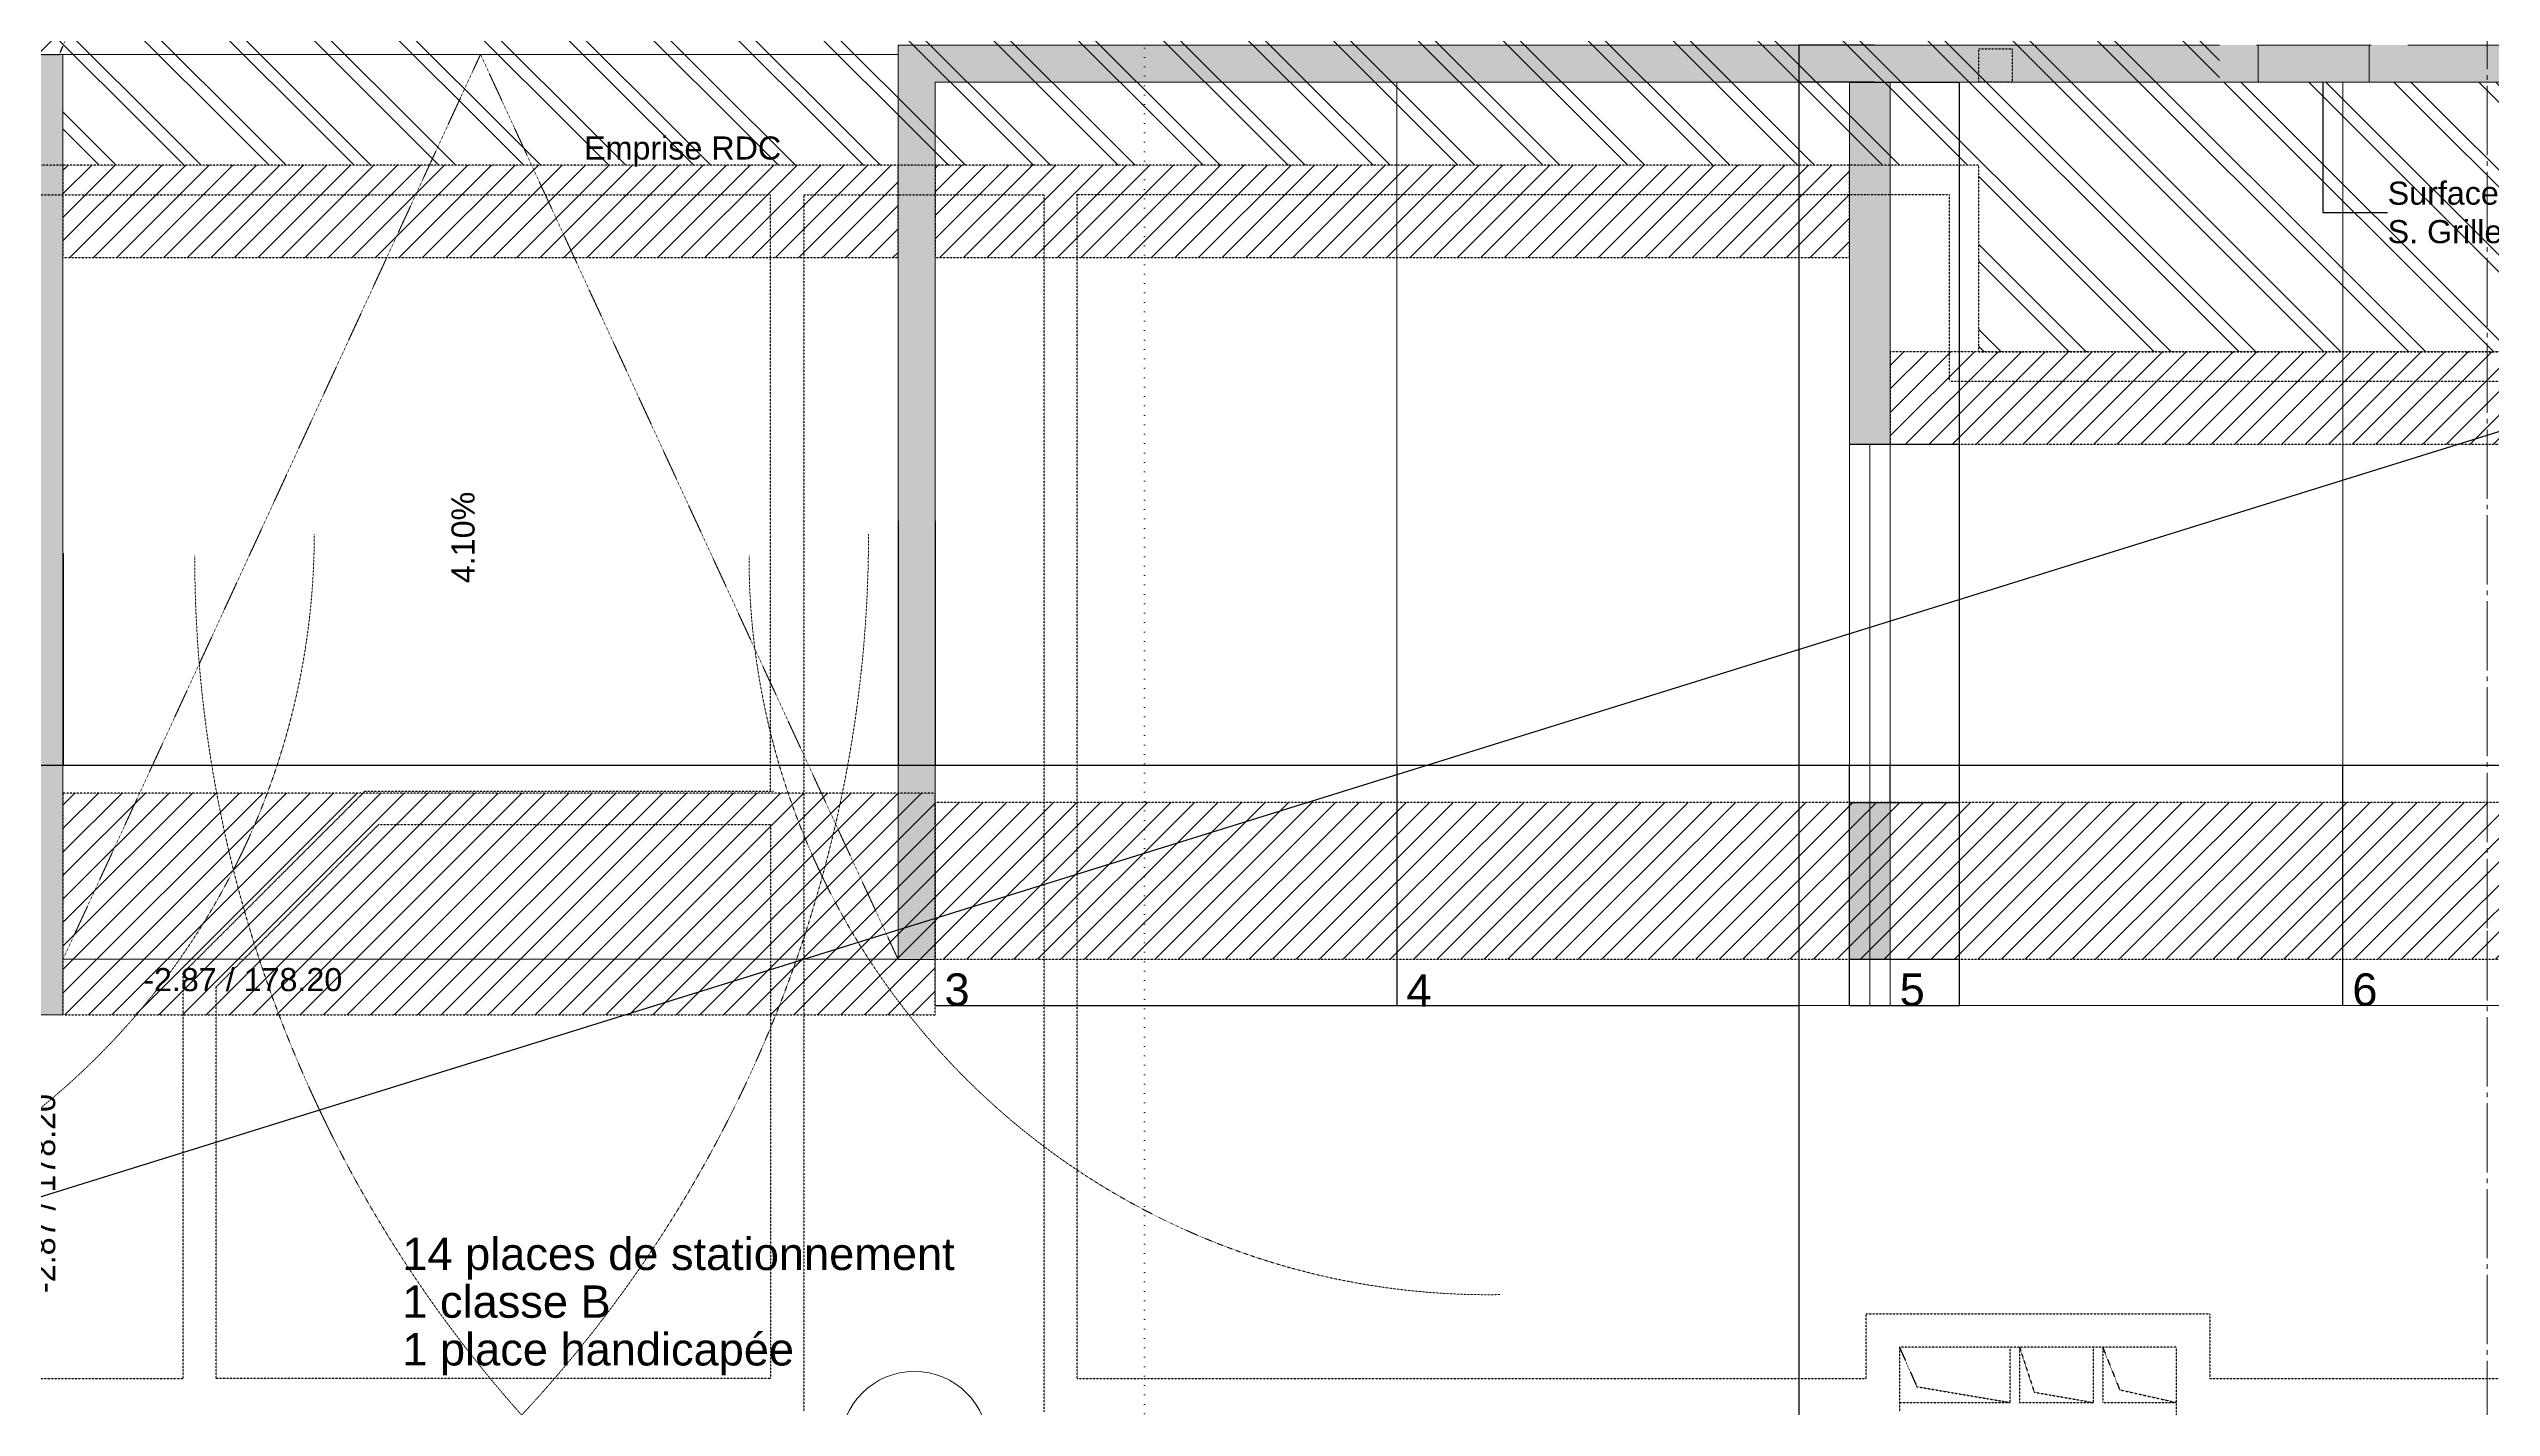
# Model space of a CAD drawing. Header units: centimetres. Extents: x -4990 to 114398, y -61489 to -12305.
# Drawn here: x 57278 to 58600, y -15117 to -14381 of the extents above; entities that cross this region are included whole.
import ezdxf

# ---------------------------------------------------------------- set-up
doc = ezdxf.new("R2010")
doc.units = ezdxf.units.CM
doc.header["$LTSCALE"] = 0.5
for name, pattern in [('Mixte 15', [0.93, 0.75, -0.065, 0.05, -0.065]), ('Pointillé 1', [0.09, 0.05, -0.04]), ('Pointillé 1_5', [0.125, 0.075, -0.05]), ('Pointillé 3', [0.25, 0.15, -0.1]), ('Points 2', [0.1, 0, -0.1])]:
    doc.linetypes.add(name, pattern=pattern)
doc.layers.get('0').update_dxf_attribs({"linetype": 'CONTINUOUS'})
doc.layers.get('DEFPOINTS').update_dxf_attribs({"linetype": 'CONTINUOUS'})
for name, color, linetype in [('01_poch_murs', 253, 'CONTINUOUS'), ('1  Fenetres', 7, 'CONTINUOUS'), ('1  Hachures', 7, 'CONTINUOUS'), ('1  Hachures_coupées', 7, 'CONTINUOUS'), ('1  MURS', 7, 'CONTINUOUS'), ('1 Poutres', 7, 'CONTINUOUS'), ('6 COMPL 2D', 7, 'CONTINUOUS'), ('6 Compl 2D 2 Détails', 7, 'CONTINUOUS'), ('6 Traits de Coupes', 7, 'CONTINUOUS'), ('8  TEXTES', 7, 'CONTINUOUS'), ('9  COTATIONS', 7, 'CONTINUOUS')]:
    doc.layers.add(name, color=color, linetype=linetype)
doc.styles.get("Standard").update_dxf_attribs({"font": 'arial.ttf'})
doc.styles.add('STYLE_GENERE_1', font='')
doc.styles.add('STYLE_GENERE_3', font='')
doc.styles.get('STYLE_GENERE_1').set_extended_font_data('Arial Occidental')
doc.styles.get('STYLE_GENERE_3').set_extended_font_data('Arial Occidental')
doc.dimstyles.new('STYLE_GENERE__2', dxfattribs={"dimtxt": 0.1, "dimasz": 0.095, "dimexe": 0.18, "dimexo": 0, "dimgap": 0.09, "dimtad": 1, "dimtih": 1, "dimtoh": 1, "dimdec": 0, "dimlfac": 100, "dimzin": 0, "dimdsep": 46, "dimtxsty": 'STYLE_GENERE_3', "dimblk": 'ARROWHEAD_7', "dimblk1": 'ARROWHEAD_7', "dimblk2": 'ARROWHEAD_7', "dimcen": 0.09, "dimclrd": 7, "dimclre": 7, "dimclrt": 256, "dimadec": 1, "dimazin": 0, "dimtfac": 1, "dimtdec": 4, "dimtmove": 0, "dimatfit": 3, "dimfxl": 1, "dimtolj": 1, "dimtzin": 0, "dimarcsym": 0})
doc.dimstyles.new('STYLE_GENERE__4', dxfattribs={"dimtxt": 0.1, "dimasz": 0.095, "dimexe": 0.18, "dimexo": 0, "dimgap": 0.09, "dimtad": 1, "dimdec": 0, "dimlfac": 100, "dimzin": 0, "dimdsep": 46, "dimtxsty": 'STYLE_GENERE_3', "dimblk": 'ARROWHEAD_7', "dimblk1": 'ARROWHEAD_7', "dimblk2": 'ARROWHEAD_7', "dimcen": 0.09, "dimclrd": 7, "dimclre": 7, "dimclrt": 256, "dimadec": 1, "dimazin": 0, "dimtfac": 1, "dimtdec": 4, "dimtmove": 0, "dimatfit": 3, "dimfxl": 1, "dimtolj": 1, "dimtzin": 0, "dimarcsym": 0})
doc.dimstyles.new('STYLE_GENERE__7', dxfattribs={"dimtxt": 0.18, "dimasz": 0.1368, "dimexe": 0.18, "dimexo": 0.0625, "dimgap": 0.09, "dimtad": 0, "dimtih": 1, "dimtoh": 1, "dimdec": 4, "dimzin": 0, "dimdsep": 46, "dimtxsty": 'Standard', "dimcen": 0.09, "dimadec": 0, "dimazin": 0, "dimtfac": 1, "dimtdec": 4, "dimtmove": 0, "dimatfit": 3, "dimldrblk": 'ARROWHEAD_5', "dimfxl": 1, "dimtolj": 1, "dimtzin": 0, "dimarcsym": 0})
pattern_1 = [(45, (56251.751, -16104.815), (-6.36396, 6.36396), [])]

# ---------------------------------------------------------------- blocks, each defined once
blk = doc.blocks.new('Mur_333_2', base_point=(14.86, 17.055))
at = {"layer": '1  Hachures_coupées', "linetype": 'Continuous', "lineweight": 0, "true_color": 0x8080c0}
blk.add_hatch(color=163, dxfattribs=at).paths.add_polyline_path([(14.86, 17.255), (14.86, 12.305), (15.06, 12.305), (15.06, 17.055)], flags=0)
at = {"layer": '1  MURS', "color": 5, "linetype": 'Continuous', "lineweight": 0}
for p, q in [((14.86, 17.255), (14.86, 12.305)), ((15.06, 12.305), (15.06, 17.055)), ((14.86, 12.305), (15.06, 12.305))]:
    blk.add_line(p, q, dxfattribs=at)
blk = doc.blocks.new('Mur_301_2', base_point=(20.23, 12.305))
at = {"layer": '1  Hachures_coupées', "linetype": 'Continuous', "lineweight": 0, "true_color": 0x8080c0}
blk.add_hatch(color=163, dxfattribs=at).paths.add_polyline_path([(20.23, 12.305), (20.23, 13.155), (20.01, 13.155), (20.01, 12.305)], flags=0)
at = {"layer": '1 Poutres', "color": 5, "linetype": 'Continuous', "lineweight": 0}
for p, q in [((20.23, 13.155), (20.01, 13.155)), ((20.01, 13.155), (20.01, 12.305)), ((20.23, 12.305), (20.23, 13.155)), ((20.01, 12.305), (20.23, 12.305))]:
    blk.add_line(p, q, dxfattribs=at)
blk = doc.blocks.new('Mur_255_2', base_point=(20.23, 15.095))
at = {"layer": '1  Hachures_coupées', "linetype": 'Continuous', "lineweight": 0, "true_color": 0x8080c0}
blk.add_hatch(color=163, dxfattribs=at).paths.add_polyline_path([(20.23, 15.095), (20.23, 17.055), (20.01, 17.055), (20.01, 15.095)], flags=0)
at = {"layer": '1  MURS', "color": 5, "linetype": 'Continuous', "lineweight": 0}
for p, q in [((20.01, 17.055), (20.01, 15.095)), ((20.23, 15.095), (20.23, 17.055)), ((20.01, 15.095), (20.23, 15.095))]:
    blk.add_line(p, q, dxfattribs=at)
blk = doc.blocks.new('Baie Fenêtre libre_2')
at = {"layer": '1  Hachures', "linetype": 'Continuous', "lineweight": 0}
blk.add_hatch(color=255, dxfattribs=at).paths.add_polyline_path([(0.3, 0), (0.3, 0.2), (-0.3, 0.2), (-0.3, 0)], flags=0)
at = {"layer": '1  Fenetres', "color": 5, "linetype": 'Continuous', "lineweight": 0}
for p, q in [((-0.3, 0), (-0.3, 0.2)), ((0.3, 0), (0.3, 0.2))]:
    blk.add_line(p, q, dxfattribs=at)
at = {"layer": '1  Fenetres', "color": 30, "linetype": 'Continuous', "lineweight": 0, "true_color": 0xff9224}
for p, q in [((-0.3, 0.2), (0.3, 0.2)), ((-0.3, 0), (0.3, 0))]:
    blk.add_line(p, q, dxfattribs=at)
blk = doc.blocks.new('Mur_187_2', base_point=(25.429, 17.055))
at = {"layer": '1  Hachures_coupées', "linetype": 'Continuous', "lineweight": 0, "true_color": 0x8080c0}
for points in [[(15.06, 17.055), (22.222, 17.055), (22.222, 17.255), (14.86, 17.255)], [(25.17, 17.255), (22.822, 17.255), (22.822, 17.055), (25.179, 17.055)], [(25.42, 17.255), (25.17, 17.255), (25.179, 17.055)]]:
    blk.add_hatch(color=163, dxfattribs=at).paths.add_polyline_path(points, flags=0)
at = {"layer": '1  MURS', "color": 5, "linetype": 'Continuous', "lineweight": 0}
for p, q in [((22.012, 17.255), (14.86, 17.255)), ((22.222, 17.255), (22.212, 17.255)), ((22.832, 17.255), (22.822, 17.255)), ((25.17, 17.255), (23.032, 17.255)), ((15.06, 17.055), (20.01, 17.055)), ((20.23, 17.055), (22.222, 17.055)), ((22.822, 17.055), (25.179, 17.055))]:
    blk.add_line(p, q, dxfattribs=at)
at = {"layer": '1  Fenetres', "color": 18, "linetype": 'Continuous', "lineweight": 0, "rotation": 180}
blk.add_blockref('Baie Fenêtre libre_2', (22.522, 17.255), dxfattribs=at)
blk = doc.blocks.new('Mur_76_2', base_point=(10.34, 17.005))
at = {"layer": '1  Hachures_coupées', "linetype": 'Continuous', "lineweight": 0, "true_color": 0x8080c0}
blk.add_hatch(color=163, dxfattribs=at).paths.add_polyline_path([(10.34, 17.205), (6.26, 17.205), (6.333, 17.005), (10.14, 17.005)], flags=0)
at = {"layer": '1  MURS', "color": 5, "linetype": 'Continuous', "lineweight": 0}
for p, q in [((10.34, 17.205), (6.26, 17.205)), ((6.333, 17.005), (10.14, 17.005))]:
    blk.add_line(p, q, dxfattribs=at)
blk = doc.blocks.new('Mur_58_2', base_point=(10.34, 12.005))
at = {"layer": '1  Hachures_coupées', "linetype": 'Continuous', "lineweight": 0, "true_color": 0x8080c0}
blk.add_hatch(color=163, dxfattribs=at).paths.add_polyline_path([(10.34, 12.005), (10.34, 17.205), (10.14, 17.005), (10.14, 12.005)], flags=0)
at = {"layer": '1  MURS', "color": 5, "linetype": 'Continuous', "lineweight": 0}
for p, q in [((10.34, 12.005), (10.34, 17.205)), ((10.14, 17.005), (10.14, 12.005)), ((10.14, 12.005), (10.34, 12.005))]:
    blk.add_line(p, q, dxfattribs=at)
blk = doc.blocks.new('ARROWHEAD_7')
at = {"color": 0, "linetype": 'Continuous', "lineweight": 0}
for p, q in [((0, 0), (-1, 0)), ((-0.25, 0), (0.25, 0)), ((0, -0.25), (0, 0.25))]:
    blk.add_line(p, q, dxfattribs=at)
blk.add_circle((0, 0), 0.25, dxfattribs=at)
blk = doc.blocks.new('*D679')
at = {"layer": '9  COTATIONS', "color": 7, "linetype": 'Continuous', "lineweight": -2, "transparency": 16777216}
for p, q in [((57265.8, -14654.3), (57265.8, -14769.3)), ((57285.8, -14654.3), (57285.8, -14769.3)), ((57265.8, -14769.1), (57285.7, -14769.1))]:
    blk.add_line(p, q, dxfattribs=at)
at = {"layer": 'DEFPOINTS', "color": 0, "linetype": 'Continuous', "transparency": 16777216}
for p in [(57265.8, -14654.3), (57285.8, -14654.3), (57285.8, -14769.1)]:
    blk.add_point(p, dxfattribs=at)
at = {"layer": '9  COTATIONS', "color": 7, "linetype": 'Continuous', "lineweight": -2, "transparency": 16777216, "xscale": 0.095, "yscale": 0.095, "zscale": 0.095, "rotation": 180}
blk.add_blockref('ARROWHEAD_7', (57265.8, -14769.1), dxfattribs=at)
at = {"layer": '9  COTATIONS', "color": 7, "linetype": 'Continuous', "lineweight": -2, "transparency": 16777216, "xscale": 0.095, "yscale": 0.095, "zscale": 0.095}
blk.add_blockref('ARROWHEAD_7', (57285.8, -14769.1), dxfattribs=at)
at = {"layer": '9  COTATIONS', "color": 194, "linetype": 'Continuous', "true_color": 0x50009f, "transparency": 16777216, "insert": (57275.8, -14769), "char_height": 0.1, "attachment_point": 5, "style": 'STYLE_GENERE_3'}
blk.add_mtext('\\A1;2000', dxfattribs=at)
blk = doc.blocks.new('*D680')
at = {"layer": '9  COTATIONS', "color": 7, "linetype": 'Continuous', "lineweight": -2, "transparency": 16777216}
for p, q in [((57737.8, -14636.8), (57737.8, -14769.3)), ((57285.8, -14654.3), (57285.8, -14769.3)), ((57285.8, -14769.1), (57737.7, -14769.1))]:
    blk.add_line(p, q, dxfattribs=at)
at = {"layer": 'DEFPOINTS', "color": 0, "linetype": 'Continuous', "transparency": 16777216}
for p in [(57737.8, -14636.8), (57285.8, -14654.3), (57737.8, -14769.1)]:
    blk.add_point(p, dxfattribs=at)
at = {"layer": '9  COTATIONS', "color": 7, "linetype": 'Continuous', "lineweight": -2, "transparency": 16777216, "xscale": 0.095, "yscale": 0.095, "zscale": 0.095, "rotation": 180}
blk.add_blockref('ARROWHEAD_7', (57285.8, -14769.1), dxfattribs=at)
at = {"layer": '9  COTATIONS', "color": 7, "linetype": 'Continuous', "lineweight": -2, "transparency": 16777216, "xscale": 0.095, "yscale": 0.095, "zscale": 0.095}
blk.add_blockref('ARROWHEAD_7', (57737.8, -14769.1), dxfattribs=at)
at = {"layer": '9  COTATIONS', "color": 194, "linetype": 'Continuous', "true_color": 0x50009f, "transparency": 16777216, "insert": (57511.8, -14769), "char_height": 0.1, "attachment_point": 5, "style": 'STYLE_GENERE_3'}
blk.add_mtext('\\A1;45200', dxfattribs=at)
blk = doc.blocks.new('*D681')
at = {"layer": '9  COTATIONS', "color": 7, "linetype": 'Continuous', "lineweight": -2, "transparency": 16777216}
for p, q in [((57737.8, -14636.8), (57737.8, -14769.3)), ((57757.8, -14636.8), (57757.8, -14769.3)), ((57737.8, -14769.1), (57757.7, -14769.1))]:
    blk.add_line(p, q, dxfattribs=at)
at = {"layer": 'DEFPOINTS', "color": 0, "linetype": 'Continuous', "transparency": 16777216}
for p in [(57737.8, -14636.8), (57757.8, -14636.8), (57757.8, -14769.1)]:
    blk.add_point(p, dxfattribs=at)
at = {"layer": '9  COTATIONS', "color": 7, "linetype": 'Continuous', "lineweight": -2, "transparency": 16777216, "xscale": 0.095, "yscale": 0.095, "zscale": 0.095, "rotation": 180}
blk.add_blockref('ARROWHEAD_7', (57737.8, -14769.1), dxfattribs=at)
at = {"layer": '9  COTATIONS', "color": 7, "linetype": 'Continuous', "lineweight": -2, "transparency": 16777216, "xscale": 0.095, "yscale": 0.095, "zscale": 0.095}
blk.add_blockref('ARROWHEAD_7', (57757.8, -14769.1), dxfattribs=at)
at = {"layer": '9  COTATIONS', "color": 194, "linetype": 'Continuous', "true_color": 0x50009f, "transparency": 16777216, "insert": (57747.8, -14769), "char_height": 0.1, "attachment_point": 5, "style": 'STYLE_GENERE_3'}
blk.add_mtext('\\A1;2000', dxfattribs=at)
blk = doc.blocks.new('*D682')
at = {"layer": '9  COTATIONS', "color": 7, "linetype": 'Continuous', "lineweight": -2, "transparency": 16777216}
for p, q in [((57757.8, -14636.8), (57757.8, -14769.3)), ((57757.8, -14769.1), (58007.7, -14769.1)), ((58007.8, -14899.3), (58007.8, -14768.9))]:
    blk.add_line(p, q, dxfattribs=at)
at = {"layer": 'DEFPOINTS', "color": 0, "linetype": 'Continuous', "transparency": 16777216}
for p in [(57757.8, -14636.8), (58007.8, -14769.1), (58007.8, -14899.3)]:
    blk.add_point(p, dxfattribs=at)
at = {"layer": '9  COTATIONS', "color": 7, "linetype": 'Continuous', "lineweight": -2, "transparency": 16777216, "xscale": 0.095, "yscale": 0.095, "zscale": 0.095, "rotation": 180}
blk.add_blockref('ARROWHEAD_7', (57757.8, -14769.1), dxfattribs=at)
at = {"layer": '9  COTATIONS', "color": 7, "linetype": 'Continuous', "lineweight": -2, "transparency": 16777216, "xscale": 0.095, "yscale": 0.095, "zscale": 0.095}
blk.add_blockref('ARROWHEAD_7', (58007.8, -14769.1), dxfattribs=at)
at = {"layer": '9  COTATIONS', "color": 194, "linetype": 'Continuous', "true_color": 0x50009f, "transparency": 16777216, "insert": (57882.8, -14769), "char_height": 0.1, "attachment_point": 5, "style": 'STYLE_GENERE_3'}
blk.add_mtext('\\A1;25000', dxfattribs=at)
blk = doc.blocks.new('*D683')
at = {"layer": '9  COTATIONS', "color": 7, "linetype": 'Continuous', "lineweight": -2, "transparency": 16777216}
for p, q in [((58007.8, -14899.3), (58007.8, -14768.9)), ((58007.8, -14769.1), (58252.7, -14769.1)), ((58252.8, -14899.3), (58252.8, -14768.9))]:
    blk.add_line(p, q, dxfattribs=at)
at = {"layer": 'DEFPOINTS', "color": 0, "linetype": 'Continuous', "transparency": 16777216}
for p in [(58252.8, -14769.1), (58007.8, -14899.3), (58252.8, -14899.3)]:
    blk.add_point(p, dxfattribs=at)
at = {"layer": '9  COTATIONS', "color": 7, "linetype": 'Continuous', "lineweight": -2, "transparency": 16777216, "xscale": 0.095, "yscale": 0.095, "zscale": 0.095, "rotation": 180}
blk.add_blockref('ARROWHEAD_7', (58007.8, -14769.1), dxfattribs=at)
at = {"layer": '9  COTATIONS', "color": 7, "linetype": 'Continuous', "lineweight": -2, "transparency": 16777216, "xscale": 0.095, "yscale": 0.095, "zscale": 0.095}
blk.add_blockref('ARROWHEAD_7', (58252.8, -14769.1), dxfattribs=at)
at = {"layer": '9  COTATIONS', "color": 194, "linetype": 'Continuous', "true_color": 0x50009f, "transparency": 16777216, "insert": (58130.3, -14769), "char_height": 0.1, "attachment_point": 5, "style": 'STYLE_GENERE_3'}
blk.add_mtext('\\A1;24500', dxfattribs=at)
blk = doc.blocks.new('*D684')
at = {"layer": '9  COTATIONS', "color": 7, "linetype": 'Continuous', "lineweight": -2, "transparency": 16777216}
for p, q in [((58252.8, -14899.3), (58252.8, -14768.9)), ((58252.8, -14769.1), (58274.7, -14769.1)), ((58274.8, -14789.3), (58274.8, -14768.9))]:
    blk.add_line(p, q, dxfattribs=at)
at = {"layer": 'DEFPOINTS', "color": 0, "linetype": 'Continuous', "transparency": 16777216}
for p in [(58274.8, -14769.1), (58274.8, -14789.3), (58252.8, -14899.3)]:
    blk.add_point(p, dxfattribs=at)
at = {"layer": '9  COTATIONS', "color": 7, "linetype": 'Continuous', "lineweight": -2, "transparency": 16777216, "xscale": 0.095, "yscale": 0.095, "zscale": 0.095, "rotation": 180}
blk.add_blockref('ARROWHEAD_7', (58252.8, -14769.1), dxfattribs=at)
at = {"layer": '9  COTATIONS', "color": 7, "linetype": 'Continuous', "lineweight": -2, "transparency": 16777216, "xscale": 0.095, "yscale": 0.095, "zscale": 0.095}
blk.add_blockref('ARROWHEAD_7', (58274.8, -14769.1), dxfattribs=at)
at = {"layer": '9  COTATIONS', "color": 194, "linetype": 'Continuous', "true_color": 0x50009f, "transparency": 16777216, "insert": (58263.8, -14769), "char_height": 0.1, "attachment_point": 5, "style": 'STYLE_GENERE_3'}
blk.add_mtext('\\A1;2200', dxfattribs=at)
blk = doc.blocks.new('*D685')
at = {"layer": '9  COTATIONS', "color": 7, "linetype": 'Continuous', "lineweight": -2, "transparency": 16777216}
for p, q in [((58274.8, -14789.3), (58274.8, -14768.9)), ((58274.8, -14769.1), (58519.7, -14769.1)), ((58519.8, -14899.3), (58519.8, -14768.9))]:
    blk.add_line(p, q, dxfattribs=at)
at = {"layer": 'DEFPOINTS', "color": 0, "linetype": 'Continuous', "transparency": 16777216}
for p in [(58519.8, -14769.1), (58274.8, -14789.3), (58519.8, -14899.3)]:
    blk.add_point(p, dxfattribs=at)
at = {"layer": '9  COTATIONS', "color": 7, "linetype": 'Continuous', "lineweight": -2, "transparency": 16777216, "xscale": 0.095, "yscale": 0.095, "zscale": 0.095, "rotation": 180}
blk.add_blockref('ARROWHEAD_7', (58274.8, -14769.1), dxfattribs=at)
at = {"layer": '9  COTATIONS', "color": 7, "linetype": 'Continuous', "lineweight": -2, "transparency": 16777216, "xscale": 0.095, "yscale": 0.095, "zscale": 0.095}
blk.add_blockref('ARROWHEAD_7', (58519.8, -14769.1), dxfattribs=at)
at = {"layer": '9  COTATIONS', "color": 194, "linetype": 'Continuous', "true_color": 0x50009f, "transparency": 16777216, "insert": (58397.3, -14769), "char_height": 0.1, "attachment_point": 5, "style": 'STYLE_GENERE_3'}
blk.add_mtext('\\A1;24500', dxfattribs=at)
blk = doc.blocks.new('*D686')
at = {"layer": '9  COTATIONS', "color": 7, "linetype": 'Continuous', "lineweight": -2, "transparency": 16777216}
for p, q in [((58769.7, -14399.3), (58769.7, -14769.3)), ((58519.8, -14899.3), (58519.8, -14768.9)), ((58519.8, -14769.1), (58769.6, -14769.1))]:
    blk.add_line(p, q, dxfattribs=at)
at = {"layer": 'DEFPOINTS', "color": 0, "linetype": 'Continuous', "transparency": 16777216}
for p in [(58769.7, -14399.3), (58769.7, -14769.1), (58519.8, -14899.3)]:
    blk.add_point(p, dxfattribs=at)
at = {"layer": '9  COTATIONS', "color": 7, "linetype": 'Continuous', "lineweight": -2, "transparency": 16777216, "xscale": 0.095, "yscale": 0.095, "zscale": 0.095, "rotation": 180}
blk.add_blockref('ARROWHEAD_7', (58519.8, -14769.1), dxfattribs=at)
at = {"layer": '9  COTATIONS', "color": 7, "linetype": 'Continuous', "lineweight": -2, "transparency": 16777216, "xscale": 0.095, "yscale": 0.095, "zscale": 0.095}
blk.add_blockref('ARROWHEAD_7', (58769.7, -14769.1), dxfattribs=at)
at = {"layer": '9  COTATIONS', "color": 194, "linetype": 'Continuous', "true_color": 0x50009f, "transparency": 16777216, "insert": (58644.7, -14769), "char_height": 0.1, "attachment_point": 5, "style": 'STYLE_GENERE_3'}
blk.add_mtext('\\A1;24991', dxfattribs=at)
blk = doc.blocks.new('*D700')
at = {"layer": '9  COTATIONS', "color": 7, "linetype": 'Continuous', "lineweight": -2, "transparency": 16777216}
for p, q in [((57757.8, -14899.3), (58225.7, -14899.3)), ((58225.5, -15399.2), (58225.5, -14899.4)), ((57966.8, -15399.3), (58225.7, -15399.3))]:
    blk.add_line(p, q, dxfattribs=at)
at = {"layer": 'DEFPOINTS', "color": 0, "linetype": 'Continuous', "transparency": 16777216}
for p in [(57757.8, -14899.3), (58225.5, -14899.3), (57966.8, -15399.3)]:
    blk.add_point(p, dxfattribs=at)
at = {"layer": '9  COTATIONS', "color": 7, "linetype": 'Continuous', "lineweight": -2, "transparency": 16777216, "xscale": 0.095, "yscale": 0.095, "zscale": 0.095}
for p, rotation in [((58225.5, -14899.3), 90), ((58225.5, -15399.3), 270)]:
    blk.add_blockref('ARROWHEAD_7', p, dxfattribs=dict(at, rotation=rotation))
at = {"layer": '9  COTATIONS', "color": 194, "linetype": 'Continuous', "true_color": 0x50009f, "transparency": 16777216, "insert": (58225.3, -15149.3), "char_height": 0.1, "attachment_point": 5, "rotation": 90, "style": 'STYLE_GENERE_3'}
blk.add_mtext('\\A1;50000', dxfattribs=at)
blk = doc.blocks.new('*D701')
at = {"layer": '9  COTATIONS', "color": 7, "linetype": 'Continuous', "lineweight": -2, "transparency": 16777216}
for p, q in [((58266.2, -14399.3), (58225.3, -14399.3)), ((58225.5, -14899.2), (58225.5, -14399.4)), ((57757.8, -14899.3), (58225.7, -14899.3))]:
    blk.add_line(p, q, dxfattribs=at)
at = {"layer": 'DEFPOINTS', "color": 0, "linetype": 'Continuous', "transparency": 16777216}
for p in [(58225.5, -14399.3), (58266.2, -14399.3), (57757.8, -14899.3)]:
    blk.add_point(p, dxfattribs=at)
at = {"layer": '9  COTATIONS', "color": 7, "linetype": 'Continuous', "lineweight": -2, "transparency": 16777216, "xscale": 0.095, "yscale": 0.095, "zscale": 0.095}
for p, rotation in [((58225.5, -14399.3), 90), ((58225.5, -14899.3), 270)]:
    blk.add_blockref('ARROWHEAD_7', p, dxfattribs=dict(at, rotation=rotation))
at = {"layer": '9  COTATIONS', "color": 194, "linetype": 'Continuous', "true_color": 0x50009f, "transparency": 16777216, "insert": (58225.3, -14649.3), "char_height": 0.1, "attachment_point": 5, "rotation": 90, "style": 'STYLE_GENERE_3'}
blk.add_mtext('\\A1;50000', dxfattribs=at)
blk = doc.blocks.new('*D702')
at = {"layer": '9  COTATIONS', "color": 7, "linetype": 'Continuous', "lineweight": -2, "transparency": 16777216}
for p, q in [((58266.2, -14379.3), (58225.3, -14379.3)), ((58225.5, -14399.2), (58225.5, -14379.4)), ((58266.2, -14399.3), (58225.3, -14399.3))]:
    blk.add_line(p, q, dxfattribs=at)
at = {"layer": 'DEFPOINTS', "color": 0, "linetype": 'Continuous', "transparency": 16777216}
for p in [(58225.5, -14379.3), (58266.2, -14379.3), (58266.2, -14399.3)]:
    blk.add_point(p, dxfattribs=at)
at = {"layer": '9  COTATIONS', "color": 7, "linetype": 'Continuous', "lineweight": -2, "transparency": 16777216, "xscale": 0.095, "yscale": 0.095, "zscale": 0.095}
for p, rotation in [((58225.5, -14379.3), 90), ((58225.5, -14399.3), 270)]:
    blk.add_blockref('ARROWHEAD_7', p, dxfattribs=dict(at, rotation=rotation))
at = {"layer": '9  COTATIONS', "color": 194, "linetype": 'Continuous', "true_color": 0x50009f, "transparency": 16777216, "insert": (58225.3, -14389.3), "char_height": 0.1, "attachment_point": 5, "rotation": 90, "style": 'STYLE_GENERE_3'}
blk.add_mtext('\\A1;2000', dxfattribs=at)
blk = doc.blocks.new('*D710')
at = {"layer": '9  COTATIONS', "color": 7, "linetype": 'Continuous', "lineweight": -2, "transparency": 16777216}
for p, q in [((58252.8, -14874.3), (58312.4, -14874.3)), ((58312.2, -14899.2), (58312.2, -14874.4)), ((58252.8, -14899.3), (58312.4, -14899.3))]:
    blk.add_line(p, q, dxfattribs=at)
at = {"layer": 'DEFPOINTS', "color": 0, "linetype": 'Continuous', "transparency": 16777216}
for p in [(58252.8, -14874.3), (58312.2, -14874.3), (58252.8, -14899.3)]:
    blk.add_point(p, dxfattribs=at)
at = {"layer": '9  COTATIONS', "color": 7, "linetype": 'Continuous', "lineweight": -2, "transparency": 16777216, "xscale": 0.095, "yscale": 0.095, "zscale": 0.095}
for p, rotation in [((58312.2, -14874.3), 90), ((58312.2, -14899.3), 270)]:
    blk.add_blockref('ARROWHEAD_7', p, dxfattribs=dict(at, rotation=rotation))
at = {"layer": '9  COTATIONS', "color": 194, "linetype": 'Continuous', "true_color": 0x50009f, "transparency": 16777216, "insert": (58312.1, -14886.8), "char_height": 0.1, "attachment_point": 5, "rotation": 90, "style": 'STYLE_GENERE_3'}
blk.add_mtext('\\A1;2500', dxfattribs=at)
blk = doc.blocks.new('*D711')
at = {"layer": '9  COTATIONS', "color": 7, "linetype": 'Continuous', "lineweight": -2, "transparency": 16777216}
for p, q in [((58252.8, -14789.3), (58312.4, -14789.3)), ((58312.2, -14874.2), (58312.2, -14789.4)), ((58252.8, -14874.3), (58312.4, -14874.3))]:
    blk.add_line(p, q, dxfattribs=at)
at = {"layer": 'DEFPOINTS', "color": 0, "linetype": 'Continuous', "transparency": 16777216}
for p in [(58252.8, -14789.3), (58312.2, -14789.3), (58252.8, -14874.3)]:
    blk.add_point(p, dxfattribs=at)
at = {"layer": '9  COTATIONS', "color": 7, "linetype": 'Continuous', "lineweight": -2, "transparency": 16777216, "xscale": 0.095, "yscale": 0.095, "zscale": 0.095}
for p, rotation in [((58312.2, -14789.3), 90), ((58312.2, -14874.3), 270)]:
    blk.add_blockref('ARROWHEAD_7', p, dxfattribs=dict(at, rotation=rotation))
at = {"layer": '9  COTATIONS', "color": 194, "linetype": 'Continuous', "true_color": 0x50009f, "transparency": 16777216, "insert": (58312.1, -14831.8), "char_height": 0.1, "attachment_point": 5, "rotation": 90, "style": 'STYLE_GENERE_3'}
blk.add_mtext('\\A1;8500', dxfattribs=at)
blk = doc.blocks.new('*D712')
at = {"layer": '9  COTATIONS', "color": 7, "linetype": 'Continuous', "lineweight": -2, "transparency": 16777216}
for p, q in [((58252.8, -14595.3), (58312.4, -14595.3)), ((58312.2, -14789.2), (58312.2, -14595.4)), ((58252.8, -14789.3), (58312.4, -14789.3))]:
    blk.add_line(p, q, dxfattribs=at)
at = {"layer": 'DEFPOINTS', "color": 0, "linetype": 'Continuous', "transparency": 16777216}
for p in [(58252.8, -14595.3), (58312.2, -14595.3), (58252.8, -14789.3)]:
    blk.add_point(p, dxfattribs=at)
at = {"layer": '9  COTATIONS', "color": 7, "linetype": 'Continuous', "lineweight": -2, "transparency": 16777216, "xscale": 0.095, "yscale": 0.095, "zscale": 0.095}
for p, rotation in [((58312.2, -14595.3), 90), ((58312.2, -14789.3), 270)]:
    blk.add_blockref('ARROWHEAD_7', p, dxfattribs=dict(at, rotation=rotation))
at = {"layer": '9  COTATIONS', "color": 194, "linetype": 'Continuous', "true_color": 0x50009f, "transparency": 16777216, "insert": (58312.1, -14692.3), "char_height": 0.1, "attachment_point": 5, "rotation": 90, "style": 'STYLE_GENERE_3'}
blk.add_mtext('\\A1;19400', dxfattribs=at)
blk = doc.blocks.new('*D713')
at = {"layer": '9  COTATIONS', "color": 7, "linetype": 'Continuous', "lineweight": -2, "transparency": 16777216}
for p, q in [((58252.8, -14399.3), (58312.4, -14399.3)), ((58312.2, -14595.2), (58312.2, -14399.4)), ((58252.8, -14595.3), (58312.4, -14595.3))]:
    blk.add_line(p, q, dxfattribs=at)
at = {"layer": 'DEFPOINTS', "color": 0, "linetype": 'Continuous', "transparency": 16777216}
for p in [(58252.8, -14399.3), (58312.2, -14399.3), (58252.8, -14595.3)]:
    blk.add_point(p, dxfattribs=at)
at = {"layer": '9  COTATIONS', "color": 7, "linetype": 'Continuous', "lineweight": -2, "transparency": 16777216, "xscale": 0.095, "yscale": 0.095, "zscale": 0.095}
for p, rotation in [((58312.2, -14399.3), 90), ((58312.2, -14595.3), 270)]:
    blk.add_blockref('ARROWHEAD_7', p, dxfattribs=dict(at, rotation=rotation))
at = {"layer": '9  COTATIONS', "color": 194, "linetype": 'Continuous', "true_color": 0x50009f, "transparency": 16777216, "insert": (58312.1, -14497.3), "char_height": 0.1, "attachment_point": 5, "rotation": 90, "style": 'STYLE_GENERE_3'}
blk.add_mtext('\\A1;19600', dxfattribs=at)
blk = doc.blocks.new('Plan de coupe_4_2', base_point=(23.461, 25.654))
at = {"layer": '6 Traits de Coupes', "color": 142, "linetype": 'Points 2', "lineweight": 0, "true_color": 0x009de0}
blk.add_line((16.194, 25.654), (16.194, -0.206), dxfattribs=at)
at = {"layer": '6 Traits de Coupes', "color": 142, "linetype": 'Mixte 15', "lineweight": 0, "true_color": 0x009de0}
for p, q in [((23.461, 25.404), (23.461, 12.456)), ((23.461, 12.456), (23.461, 0.044))]:
    blk.add_line(p, q, dxfattribs=at)
blk.add_point((23.461, 12.456), dxfattribs=at)
blk = doc.blocks.new('ARROWHEAD_5')
at = {"color": 0, "linetype": 'Continuous', "lineweight": 0}
blk.add_line((0, 0), (-1, 0), dxfattribs=at)
blk.add_solid([(-1, 0.2679), (0, 0), (-1, -0.2679), (-1, 0.2679)], dxfattribs=at)

msp = doc.modelspace()

# ---------------------------------------------------------------- hatches: boundary and pattern name
at = {"layer": '1  Hachures', "linetype": 'Continuous', "lineweight": 0, "true_color": 0x828282}
h = msp.add_hatch(dxfattribs=at)
h.set_pattern_fill('ISOLATION_2_0002', color=8, scale=100, style=0, pattern_type=2)
h.set_pattern_definition([(135, (58004.29, -14214.807), (22.981, 22.981), []), (135, (57999.694, -14219.403), (22.981, 22.981), [])])
h.paths.add_polyline_path([(57285.751, -14444.303), (58322.751, -14444.303), (58322.751, -14545.317), (58776.135, -14545.317), (58769.661, -14399.31), (58452.944, -14399.304), (58452.944, -13879.304), (57452.945, -13879.309), (57452.945, -13964.301), (57386.663, -13964.301), (57219.326, -14384.3), (57285.751, -14384.3)], flags=0)
at = {"layer": '1  Hachures_coupées', "linetype": 'Continuous'}
h = msp.add_hatch(dxfattribs=at)
h.set_pattern_fill('BLOC_THERMIQUE_0002', color=256, scale=100, style=0, pattern_type=2)
h.set_pattern_definition(pattern_1)
h.paths.add_polyline_path([(57386.663, -13964.301), (57219.322, -14384.31), (57283.908, -14384.31), (57451.25, -13964.301)])
h = msp.add_hatch(dxfattribs=at)
h.set_pattern_fill('BLOC_THERMIQUE_0002', color=256, scale=100, style=0, pattern_type=2)
h.set_pattern_definition(pattern_1)
h.paths.add_polyline_path([(57285.751, -14444.303), (57285.751, -14494.3), (57737.752, -14494.3), (57737.752, -14444.303)])
h = msp.add_hatch(dxfattribs=at)
h.set_pattern_fill('BLOC_THERMIQUE_0002', color=256, scale=100, style=0, pattern_type=2)
h.set_pattern_definition(pattern_1)
h.paths.add_polyline_path([(57757.752, -14444.303), (57757.752, -14494.3), (58252.752, -14494.3), (58252.752, -14444.303)])
h = msp.add_hatch(dxfattribs=at)
h.set_pattern_fill('BLOC_THERMIQUE_0002', color=256, scale=100, style=0, pattern_type=2)
h.set_pattern_definition(pattern_1)
h.paths.add_polyline_path([(58274.752, -14545.317), (58274.752, -14595.313), (58778.888, -14595.313), (58776.69, -14545.317)])
h = msp.add_hatch(dxfattribs=at)
h.set_pattern_fill('BLOC_THERMIQUE_0002', color=256, scale=100, style=0, pattern_type=2)
h.set_pattern_definition(pattern_1)
h.paths.add_polyline_path([(57285.751, -14784.296), (57285.751, -14904.296), (57757.752, -14904.296), (57757.752, -14784.296)])
h = msp.add_hatch(dxfattribs=at)
h.set_pattern_fill('BLOC_THERMIQUE_0002', color=256, scale=100, style=0, pattern_type=2)
h.set_pattern_definition(pattern_1)
h.paths.add_polyline_path([(57757.752, -14874.306), (58790.723, -14874.306), (58786.954, -14789.31), (57757.752, -14789.31)])

# ---------------------------------------------------------------- linework, layer by layer
at = {"layer": '01_poch_murs'}
msp.add_line((37832.394, -21056.715), (64082.109, -12882.714), dxfattribs=at)
at = {"layer": '1  Hachures_coupées', "linetype": 'Pointillé 1', "flags": 128}
for points in [[(57386.663, -13964.301), (57219.322, -14384.31), (57283.908, -14384.31), (57451.25, -13964.301)], [(57285.751, -14444.303), (57285.751, -14494.3), (57737.752, -14494.3), (57737.752, -14444.303)], [(57757.752, -14444.303), (57757.752, -14494.3), (58252.752, -14494.3), (58252.752, -14444.303)], [(58274.752, -14545.317), (58274.752, -14595.313), (58778.888, -14595.313), (58776.69, -14545.317)], [(57285.751, -14784.296), (57285.751, -14904.296), (57757.752, -14904.296), (57757.752, -14784.296)], [(57757.752, -14874.306), (58790.723, -14874.306), (58786.954, -14789.31), (57757.752, -14789.31)]]:
    msp.add_lwpolyline(points, close=True, dxfattribs=at)
at = {"layer": '6 COMPL 2D', "linetype": 'Pointillé 1_5'}
for p, q in [((58322.747, -14381.321), (58340.747, -14381.321)), ((58322.747, -14399.321), (58322.747, -14381.321)), ((58340.747, -14381.321), (58340.747, -14399.321)), ((58340.747, -14399.321), (58322.747, -14399.321)), ((58322.751, -14444.303), (56837.318, -14444.303)), ((58322.751, -14545.317), (58322.751, -14444.303)), ((56761.751, -14460.303), (57668.751, -14460.303)), ((57668.751, -14783.303), (57668.751, -14460.303)), ((57686.751, -14460.303), (57686.751, -15119.303)), ((57686.751, -14460.303), (57816.751, -14460.303)), ((57816.751, -15119.303), (57816.751, -14460.303)), ((57834.751, -15101.303), (57834.751, -14460.066)), ((58306.751, -14460.303), (57834.751, -14460.303)), ((58306.751, -14561.317), (58306.751, -14460.303)), ((58322.751, -14545.317), (58703.753, -14545.317)), ((58306.751, -14561.317), (58777.393, -14561.317)), ((57350.751, -14881.715), (57449.163, -14783.303)), ((57449.163, -14783.303), (57670.363, -14783.303)), ((57368.751, -14889.171), (57456.619, -14801.303)), ((57456.619, -14801.303), (57668.751, -14801.303)), ((57668.751, -14801.303), (57668.751, -15101.303)), ((57350.751, -15101.303), (57350.751, -14881.715)), ((57368.751, -15101.303), (57368.751, -14889.171)), ((58261.751, -15101.303), (58261.751, -15066.303)), ((58261.751, -15066.303), (58447.751, -15066.303)), ((58447.751, -15066.303), (58447.751, -15101.303)), ((58429.751, -15084.303), (58279.751, -15084.303)), ((58279.751, -15084.303), (58279.751, -15119.303)), ((58429.751, -15249.303), (58429.751, -15084.303)), ((56761.751, -15101.303), (57350.751, -15101.303)), ((57668.751, -15101.303), (57368.751, -15101.303)), ((57834.751, -15101.303), (58261.751, -15101.303)), ((58447.751, -15101.303), (58801.13, -15101.303))]:
    msp.add_line(p, q, dxfattribs=at)
at = {"layer": '6 COMPL 2D', "color": 18, "linetype": 'Continuous', "lineweight": 0}
for p, q in [((58252.752, -14399.31), (58252.752, -14899.306)), ((58274.752, -14399.31), (58274.752, -14899.306))]:
    msp.add_line(p, q, dxfattribs=at)
at = {"layer": '6 COMPL 2D', "linetype": 'Pointillé 1'}
for p, q in [((58279.751, -15084.303), (58289.196, -15105.724)), ((58339.753, -15114.303), (58339.753, -15084.303)), ((58344.753, -15084.303), (58344.753, -15114.303)), ((58384.753, -15084.303), (58344.753, -15084.303)), ((58344.753, -15084.303), (58352.716, -15108.696)), ((58384.753, -15114.303), (58384.753, -15084.303)), ((58389.753, -15084.303), (58389.753, -15114.303)), ((58389.753, -15084.303), (58398.963, -15107.396)), ((58289.196, -15105.724), (58339.753, -15114.303)), ((58352.716, -15108.696), (58384.753, -15114.303)), ((58398.963, -15107.396), (58429.753, -15114.303)), ((58279.753, -15114.303), (58339.753, -15114.303)), ((58344.753, -15114.303), (58384.753, -15114.303)), ((58389.753, -15114.303), (58429.753, -15114.303))]:
    msp.add_line(p, q, dxfattribs=at)
at = {"layer": '6 COMPL 2D', "color": 18, "linetype": 'Continuous', "lineweight": 0}
msp.add_circle((57746.57, -15137.425), 40, dxfattribs=at)
at = {"layer": '6 COMPL 2D', "color": 194, "linetype": 'Pointillé 3', "lineweight": 0, "true_color": 0x50009f}
for centre, radius, start, end in [((57021.767, -14644.017), 400, 269.062676, 0), ((57021.767, -14644.017), 700, 269.848894, 0), ((58057.073, -14655.911), 700, 180, 270.151106), ((58057.073, -14655.911), 400, 180, 270.937324)]:
    msp.add_arc(centre, radius, start, end, dxfattribs=at)
at = {"layer": '6 Compl 2D 2 Détails', "color": 194, "linetype": 'Continuous', "lineweight": 0, "true_color": 0x50009f}
for p, q in [((57737.752, -14384.3), (57285.751, -14384.3)), ((57737.752, -14874.306), (57285.751, -14874.306))]:
    msp.add_line(p, q, dxfattribs=at)
at = {"layer": '6 Compl 2D 2 Détails', "color": 194, "linetype": 'Pointillé 3', "lineweight": 0, "true_color": 0x50009f}
for p, q in [((57285.751, -14874.306), (57511.751, -14384.3)), ((57511.751, -14384.3), (57737.752, -14874.306))]:
    msp.add_line(p, q, dxfattribs=at)
at = {"layer": '6 Compl 2D 2 Détails', "color": 18, "linetype": 'Continuous', "lineweight": 0}
for p, q in [((58007.752, -14399.31), (58007.752, -14899.306)), ((58519.752, -14399.31), (58519.752, -14899.306)), ((58263.752, -14595.313), (58263.752, -14899.306)), ((57757.752, -14874.296), (57757.752, -14899.306)), ((58791.731, -14899.306), (57757.752, -14899.306))]:
    msp.add_line(p, q, dxfattribs=at)

# ---------------------------------------------------------------- block references
at = {"layer": '1  MURS', "color": 5, "lineweight": 0, "xscale": 100, "yscale": 100, "zscale": 100}
for name, p in [('Mur_333_2', (57737.752, -14399.31)), ('Mur_187_2', (58794.686, -14399.31)), ('Mur_76_2', (57285.751, -14404.31)), ('Mur_58_2', (57285.751, -14904.296)), ('Mur_255_2', (58274.752, -14595.313))]:
    msp.add_blockref(name, p, dxfattribs=at)
at = {"layer": '1 Poutres', "color": 5, "lineweight": 0, "xscale": 100, "yscale": 100, "zscale": 100}
msp.add_blockref('Mur_301_2', (58274.752, -14874.306), dxfattribs=at)
at = {"layer": '6 Traits de Coupes', "color": 142, "lineweight": 0, "true_color": 0x009de0, "xscale": 100, "yscale": 100, "zscale": 100}
msp.add_blockref('Plan de coupe_4_2', (58597.86, -13539.38), dxfattribs=at)

# ---------------------------------------------------------------- texts
at = {"layer": '8  TEXTES', "linetype": 'Continuous', "attachment_point": 7}
for s, insert, char_height in [('{Emprise RDC}', (57567.79, -14445.019), 12.5), ('{3}', (57762.877, -14899.663), 17.5), ('{4}', (58012.877, -14899.873), 17.5), ('{5}', (58279.877, -14899.663), 17.5), ('{6}', (58524.877, -14899.663), 17.5)]:
    msp.add_mtext(s, dxfattribs=dict(at, insert=insert, char_height=char_height))
at = {"layer": '8  TEXTES', "linetype": 'Continuous', "insert": (58543.988, -14469.948), "char_height": 12.5, "width": 129.02898, "attachment_point": 4, "style": 'STYLE_GENERE_1'}
msp.add_mtext('{Surface= 36 dm²\\PS. Grille= 45 dm²}', dxfattribs=at)
at = {"layer": '8  TEXTES', "linetype": 'Continuous', "insert": (57508.717, -14670.626), "char_height": 12.5, "attachment_point": 7, "rotation": 90}
msp.add_mtext('{4.10%}', dxfattribs=at)
at = {"layer": '8  TEXTES', "color": 18, "linetype": 'Continuous', "lineweight": 0, "insert": (57329.179, -14891.721), "char_height": 12.5, "attachment_point": 7}
msp.add_mtext('{-2.87 / 178.20}', dxfattribs=at)
at = {"layer": '8  TEXTES', "color": 18, "linetype": 'Continuous', "lineweight": 0, "insert": (57281.728, -15054.968), "char_height": 12.5, "attachment_point": 7, "rotation": 90}
msp.add_mtext('{-2.87 / 178.20}', dxfattribs=at)
at = {"layer": '8  TEXTES', "linetype": 'Continuous', "insert": (57469.42, -15099.502), "char_height": 17.5, "attachment_point": 7, "line_spacing_factor": 0.885742}
msp.add_mtext('{14 places de stationnement\\P1 classe B\\P1 place handicapée}', dxfattribs=at)

# ---------------------------------------------------------------- dimensions: what is measured, and where the dimension line sits
at = {"layer": '9  COTATIONS', "linetype": 'Continuous'}
for base, p1, p2, picture, middle in [((58225.479, -14379.31), (58266.219, -14399.31), (58266.219, -14379.31), '*D702', (58225.339, -14389.31)), ((58225.479, -14399.31), (57757.752, -14899.306), (58266.219, -14399.31), '*D701', (58225.339, -14649.308)), ((58312.226, -14399.31), (58252.752, -14595.313), (58252.752, -14399.31), '*D713', (58312.086, -14497.311)), ((58312.226, -14595.313), (58252.752, -14789.31), (58252.752, -14595.313), '*D712', (58312.086, -14692.311)), ((58312.226, -14789.31), (58252.752, -14874.306), (58252.752, -14789.31), '*D711', (58312.086, -14831.808)), ((58312.226, -14874.306), (58252.752, -14899.306), (58252.752, -14874.306), '*D710', (58312.086, -14886.806)), ((58225.479, -14899.306), (57966.75, -15399.31), (57757.752, -14899.306), '*D700', (58225.339, -15149.308))]:
    dim = msp.add_linear_dim(base=base, p1=p1, p2=p2, angle=90, dimstyle='STYLE_GENERE__4', dxfattribs=at)
    dim.commit()
    dim.dimension.update_dxf_attribs({"geometry": picture, "text_midpoint": middle})
for base, p1, p2, picture, middle in [((58769.661, -14769.104), (58519.752, -14899.306), (58769.661, -14399.31), '*D686', (58644.706, -14768.964)), ((57737.752, -14769.104), (57285.751, -14654.303), (57737.752, -14636.808), '*D680', (57511.751, -14768.964)), ((57757.752, -14769.104), (57737.752, -14636.808), (57757.752, -14636.808), '*D681', (57747.752, -14768.964)), ((58007.752, -14769.104), (57757.752, -14636.808), (58007.752, -14899.306), '*D682', (57882.752, -14768.964)), ((57285.751, -14769.104), (57265.751, -14654.303), (57285.751, -14654.303), '*D679', (57275.751, -14768.964)), ((58252.752, -14769.104), (58007.752, -14899.306), (58252.752, -14899.306), '*D683', (58130.252, -14768.964)), ((58274.752, -14769.104), (58252.752, -14899.306), (58274.752, -14789.31), '*D684', (58263.752, -14768.964)), ((58519.752, -14769.104), (58274.752, -14789.31), (58519.752, -14899.306), '*D685', (58397.252, -14768.964))]:
    dim = msp.add_linear_dim(base=base, p1=p1, p2=p2, dimstyle='STYLE_GENERE__2', dxfattribs=at)
    dim.commit()
    dim.dimension.update_dxf_attribs({"geometry": picture, "text_midpoint": middle})

# ---------------------------------------------------------------- leaders
at = {"layer": '8  TEXTES', "linetype": 'Continuous', "annotation_type": 0, "has_hookline": 1, "hookline_direction": 0, "text_width": 121.429}
msp.add_leader([(58508.944, -14399.31), (58508.944, -14469.948), (58543.898, -14469.948)], dimstyle='STYLE_GENERE__7', dxfattribs=at)

doc.saveas('drawing.dxf')
